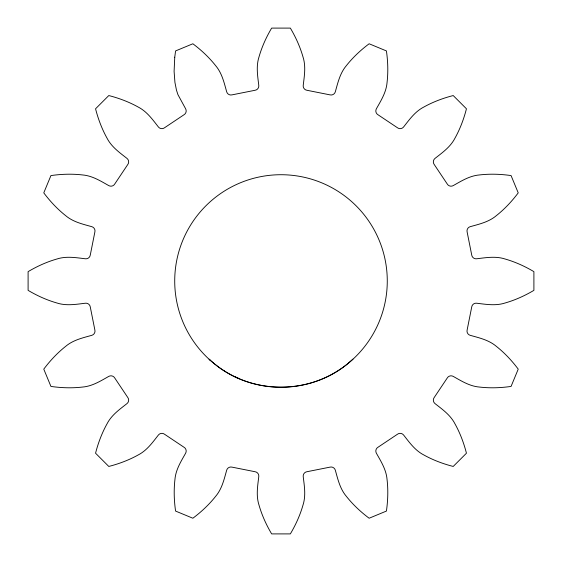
<?xml version="1.0" encoding="UTF-8"?>
<svg xmlns="http://www.w3.org/2000/svg" width="562" height="562" viewBox="0 0 562 562"><rect width="100%" height="100%" fill="white"/><g stroke="black" fill="none" stroke-linecap="round" stroke-linejoin="round"><path stroke-width="0.84" d="M352.985 359.111L349.185 362.462M349.459 362.237C312.774 394.348 253.841 395.515 215.864 364.956M235.113 376.8L238.688 378.472M215.302 364.534L209.015 359.132M209.584 359.673L210.286 360.333M174.754 57.233L174.101 71.409L174.93 82.41L176.468 90.145L177.936 94.641L185.636 108.81A4.412 4.412 0 0 1 183.915 114.81L164.617 127.707A4.412 4.412 0 0 1 158.414 126.998C152.52 119.474 146.865 111.466 138.119 107.005C128.909 101.891 118.982 98.167 108.789 95.554L95.554 108.789C98.167 118.982 101.891 128.909 107.005 138.119C111.466 146.865 119.474 152.52 126.998 158.414A4.412 4.412 0 0 1 127.707 164.617L114.81 183.915A4.412 4.412 0 0 1 108.81 185.636C100.486 180.936 92.196 175.702 82.41 174.93C71.95 173.728 61.349 174.087 50.931 175.576L43.773 192.864C50.081 201.287 57.324 209.029 65.578 215.583C73.039 221.948 82.6 224.112 91.81 226.676A4.412 4.412 0 0 1 94.838 232.134L90.306 254.902A4.412 4.412 0 0 1 85.424 258.787C75.933 257.635 66.274 255.97 56.938 258.998C46.808 261.892 37.155 266.283 28.1 271.643L28.1 290.357C37.155 295.717 46.808 300.108 56.938 303.002C66.274 306.03 75.933 304.365 85.424 303.213A4.412 4.412 0 0 1 90.306 307.098L94.838 329.866A4.412 4.412 0 0 1 91.81 335.324C82.6 337.888 73.039 340.052 65.578 346.417C57.324 352.971 50.081 360.713 43.773 369.136L50.931 386.424C61.349 387.913 71.95 388.272 82.41 387.07C92.196 386.298 100.486 381.064 108.81 376.364A4.412 4.412 0 0 1 114.81 378.086L127.707 397.383A4.412 4.412 0 0 1 126.998 403.586C119.474 409.48 111.466 415.135 107.005 423.881C101.891 433.091 98.167 443.018 95.554 453.211L108.789 466.446C118.982 463.833 128.909 460.109 138.119 454.995C146.865 450.534 152.52 442.526 158.414 435.002A4.412 4.412 0 0 1 164.617 434.293L183.915 447.19A4.412 4.412 0 0 1 185.636 453.19C180.936 461.514 175.702 469.804 174.93 479.59C173.728 490.05 174.087 500.651 175.576 511.069L192.864 518.227C201.287 511.919 209.029 504.676 215.583 496.422C221.948 488.961 224.112 479.4 226.676 470.19A4.412 4.412 0 0 1 232.134 467.163L254.902 471.694A4.412 4.412 0 0 1 258.787 476.576C257.635 486.067 255.97 495.726 258.998 505.062C261.892 515.192 266.283 524.845 271.643 533.9L290.357 533.9C295.717 524.845 300.108 515.192 303.002 505.062C306.03 495.726 304.365 486.067 303.213 476.576A4.412 4.412 0 0 1 307.098 471.694L329.866 467.163A4.412 4.412 0 0 1 335.324 470.19C337.888 479.4 340.052 488.961 346.417 496.422C352.971 504.676 360.713 511.919 369.136 518.227L386.424 511.069C387.913 500.651 388.272 490.05 387.07 479.59C386.298 469.804 381.064 461.514 376.364 453.19A4.412 4.412 0 0 1 378.086 447.19L397.383 434.293A4.412 4.412 0 0 1 403.586 435.002C409.48 442.526 415.135 450.534 423.881 454.995C433.091 460.109 443.018 463.833 453.211 466.446L466.446 453.211C463.833 443.018 460.109 433.091 454.995 423.881C450.534 415.135 442.526 409.48 435.002 403.586A4.412 4.412 0 0 1 434.293 397.383L447.19 378.086A4.412 4.412 0 0 1 453.19 376.364C461.514 381.064 469.804 386.298 479.59 387.07C490.05 388.272 500.651 387.913 511.069 386.424L518.227 369.136C511.919 360.713 504.676 352.971 496.422 346.417C488.961 340.052 479.4 337.888 470.19 335.324A4.412 4.412 0 0 1 467.163 329.866L471.694 307.098A4.412 4.412 0 0 1 476.576 303.213C486.067 304.365 495.726 306.03 505.062 303.002C515.192 300.108 524.845 295.717 533.9 290.357L533.9 271.643C524.845 266.283 515.192 261.892 505.062 258.998C495.726 255.97 486.067 257.635 476.576 258.787A4.412 4.412 0 0 1 471.694 254.902L467.163 232.134A4.412 4.412 0 0 1 470.19 226.676C479.4 224.112 488.961 221.948 496.422 215.583C504.676 209.029 511.919 201.287 518.227 192.864L511.069 175.576C500.651 174.087 490.05 173.728 479.59 174.93C469.804 175.702 461.514 180.936 453.19 185.636A4.412 4.412 0 0 1 447.19 183.915L434.293 164.617A4.412 4.412 0 0 1 435.002 158.414C442.526 152.52 450.534 146.865 454.995 138.119C460.109 128.909 463.833 118.982 466.446 108.789L453.211 95.554C443.018 98.167 433.091 101.891 423.881 107.005C415.135 111.466 409.48 119.474 403.586 126.998A4.412 4.412 0 0 1 397.383 127.707L378.086 114.81A4.412 4.412 0 0 1 376.364 108.81C381.064 100.486 386.298 92.196 387.07 82.41C388.272 71.95 387.913 61.349 386.424 50.931L369.136 43.773C360.713 50.081 352.971 57.324 346.417 65.578C340.052 73.039 337.888 82.6 335.324 91.81A4.412 4.412 0 0 1 329.866 94.838L307.098 90.306A4.412 4.412 0 0 1 303.213 85.424C304.365 75.933 306.03 66.274 303.002 56.938C300.108 46.808 295.717 37.155 290.357 28.1L271.643 28.1C266.283 37.155 261.892 46.808 258.998 56.938C255.97 66.274 257.635 75.933 258.787 85.424A4.412 4.412 0 0 1 254.902 90.306L232.134 94.838A4.412 4.412 0 0 1 226.676 91.81C224.112 82.6 221.948 73.039 215.583 65.578C209.029 57.324 201.287 50.081 192.864 43.773L175.576 50.931L174.754 57.233M224.393 370.948A106.274 106.274 0 0 0 387.197 285.053A106.274 106.274 0 0 0 231.411 186.998A106.274 106.274 0 0 0 224.393 370.948"/></g></svg>
